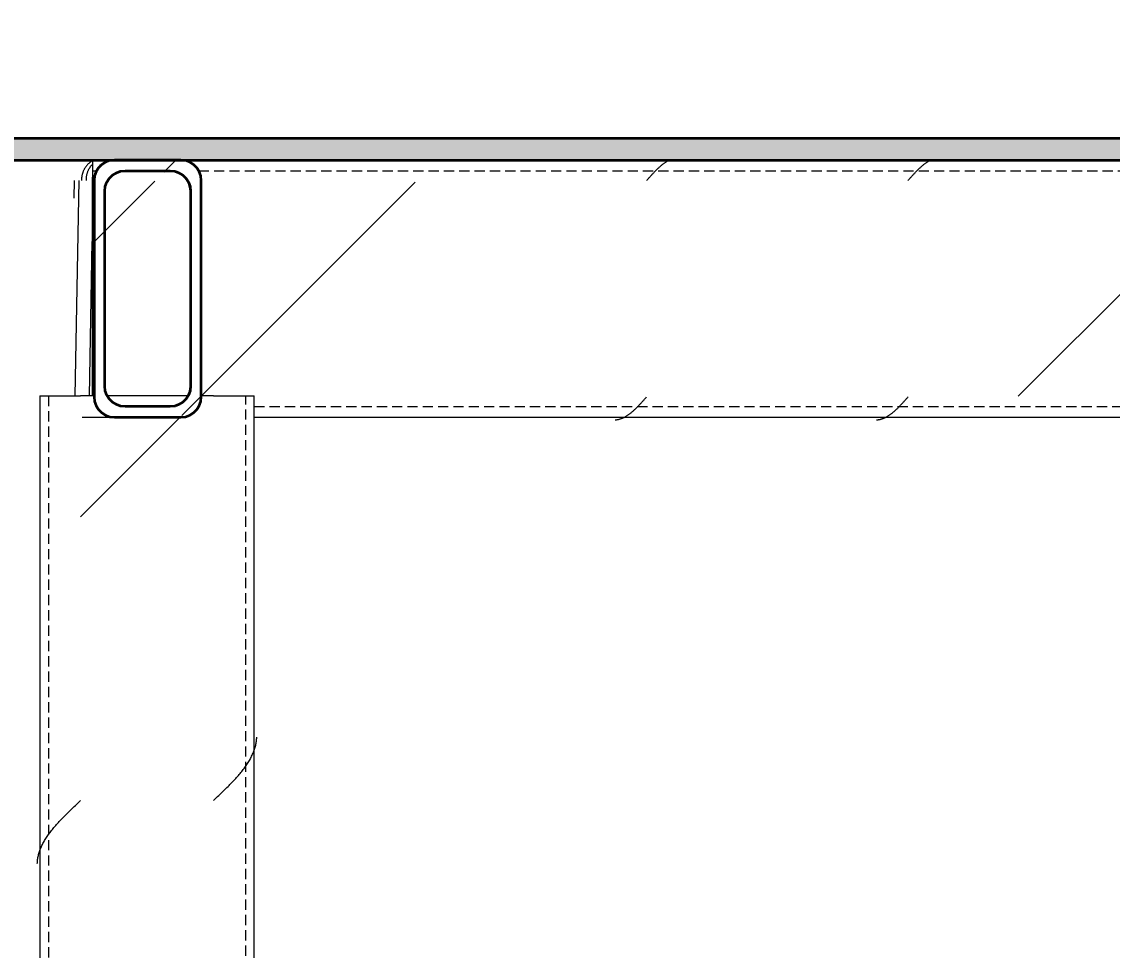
# Model space of a CAD drawing. Header units: centimetres. Extents: x -336 to 16318, y -437 to 1921.
# Drawn here: x 1082.2 to 1133.1, y 350 to 393.3 of the extents above; entities that cross this region are included whole.
import ezdxf

# ---------------------------------------------------------------- set-up
doc = ezdxf.new("R2010")
doc.units = ezdxf.units.CM
doc.linetypes.add('Hidden', pattern=[0.714375, 0.47625, -0.238125])
for name, color, linetype, lineweight in [('A-ANNO-DIMS', 7, 'Continuous', 9), ('A-ANNO-DIMS-100', 7, 'Continuous', 9), ('A-FLOR', 7, 'Continuous', 9), ('S-BEAM', 7, 'Continuous', 9), ('S-COLS', 7, 'Continuous', 9)]:
    doc.layers.add(name, color=color, linetype=linetype, lineweight=lineweight)
doc.styles.add('Century Gothic_1', font='GOTHIC.TTF', dxfattribs={"height": 14.99999999999998})
doc.dimstyles.new('FCA_N_Cotas_E100', dxfattribs={"dimscale": 30.48, "dimtxt": 15.66252404576288, "dimasz": 0.4921259842519685, "dimexe": 0.6561679790026247, "dimexo": 0.6561680218144359, "dimgap": 0.03280839895013123, "dimtad": 1, "dimlfac": 0.01, "dimrnd": 0.01, "dimzin": 0, "dimdsep": 46, "dimtxsty": 'Century Gothic_1', "dimblk1": 'OBLIQUE', "dimblk2": 'OBLIQUE', "dimsah": 1, "dimcen": 0.09, "dimdle": 0.6561679790026247, "dimazin": 2, "dimtfac": 1, "dimtdec": 4, "dimtix": 1, "dimtmove": 0, "dimatfit": 3, "dimfxl": 1, "dimtvp": 1, "dimtolj": 1, "dimtzin": 0, "dimarcsym": 2})
pattern_1 = [(45, (4582.815, 712.0010000000001), (-25.14471713899363, 25.14471713899363), []), (45, (4582.815, 750.1010000000001), (-25.14471713899363, 25.14471713899363), [])]

# ---------------------------------------------------------------- blocks, each defined once
blk = doc.blocks.new('FP_10-Section 6')
at = {"layer": 'S-COLS'}
blk.add_line((1093.083404555379, 93.99999999999942), (1093.083404555379, 375.8588187040251), dxfattribs=at)
at = {"layer": 'S-COLS', "color": 9, "true_color": 0xc0c0c0}
for p, q in [((1093.126606355724, 359.4661657804849), (1093.139250752887, 359.5129215149)), ((1093.139250752887, 359.5129215149), (1093.150714009622, 359.5596772493142)), ((1093.150714009622, 359.5596772493142), (1093.160989220891, 359.6064329837293)), ((1093.160989220891, 359.6064329837293), (1093.170070197291, 359.653188718144)), ((1093.170070197291, 359.653188718144), (1093.177951468781, 359.6999444525587)), ((1093.177951468781, 359.6999444525587), (1093.184628287979, 359.7467001869734)), ((1093.184628287979, 359.7467001869734), (1093.190096633018, 359.7934559213885)), ((1093.190096633018, 359.7934559213885), (1093.194353209971, 359.8402116558027)), ((1093.194353209971, 359.8402116558027), (1093.197395454836, 359.8869673902178)), ((1093.197395454836, 359.8869673902178), (1093.199221535078, 359.9337231246325)), ((1092.912239293048, 358.951852701923), (1092.937220843409, 358.9986084363376)), ((1092.937220843409, 358.9986084363376), (1092.961142948605, 359.0453641707527)), ((1092.961142948605, 359.0453641707527), (1092.983991198854, 359.092119905167)), ((1092.983991198854, 359.092119905167), (1093.005751831224, 359.1388756395821)), ((1093.005751831224, 359.1388756395821), (1093.026411737924, 359.1856313739963)), ((1093.026411737924, 359.1856313739963), (1093.045958474198, 359.2323871084114)), ((1093.045958474198, 359.2323871084114), (1093.064380265824, 359.2791428428262)), ((1093.064380265824, 359.2791428428262), (1093.081666016204, 359.3258985772408)), ((1093.081666016204, 359.3258985772408), (1093.097805313047, 359.3726543116555)), ((1093.097805313047, 359.3726543116555), (1093.112788434644, 359.4194100460702)), ((1093.112788434644, 359.4194100460702), (1093.126606355724, 359.4661657804849)), ((1092.572259599454, 358.4375396233606), (1092.60776844294, 358.4842953577757)), ((1092.60776844294, 358.4842953577757), (1092.642416291068, 358.53105109219)), ((1092.642416291068, 358.53105109219), (1092.676182273269, 358.5778068266051)), ((1092.676182273269, 358.5778068266051), (1092.709046050178, 358.6245625610198)), ((1092.709046050178, 358.6245625610198), (1092.740987825886, 358.6713182954344)), ((1092.740987825886, 358.6713182954344), (1092.77198835986, 358.7180740298492)), ((1092.77198835986, 358.7180740298492), (1092.802028978538, 358.7648297642643)), ((1092.802028978538, 358.7648297642643), (1092.831091586574, 358.8115854986785)), ((1092.831091586574, 358.8115854986785), (1092.859158677741, 358.8583412330936)), ((1092.859158677741, 358.8583412330936), (1092.886213345472, 358.9050969675083)), ((1092.886213345472, 358.9050969675083), (1092.912239293048, 358.951852701923)), ((1092.174761675636, 357.9699822792134), (1092.217625103954, 358.0167380136285)), ((1092.217625103954, 358.0167380136285), (1092.259862544672, 358.0634937480428)), ((1092.259862544672, 358.0634937480428), (1092.301448555536, 358.1102494824579)), ((1092.301448555536, 358.1102494824579), (1092.342358086687, 358.1570052168726)), ((1092.342358086687, 358.1570052168726), (1092.382566495755, 358.2037609512873)), ((1092.382566495755, 358.2037609512873), (1092.422049562696, 358.2505166857019)), ((1092.422049562696, 358.2505166857019), (1092.460783504387, 358.2972724201166)), ((1092.460783504387, 358.2972724201166), (1092.498744988951, 358.3440281545313)), ((1092.498744988951, 358.3440281545313), (1092.535911149808, 358.3907838889464)), ((1092.535911149808, 358.3907838889464), (1092.572259599454, 358.4375396233606)), ((1091.669570958795, 357.4556692006515), (1091.717544603289, 357.5024249350666)), ((1091.717544603289, 357.5024249350666), (1091.765193489977, 357.5491806694809)), ((1091.765193489977, 357.5491806694809), (1091.812488916953, 357.5959364038956)), ((1091.812488916953, 357.5959364038956), (1091.859402395219, 357.6426921383102)), ((1091.859402395219, 357.6426921383102), (1091.905905665851, 357.6894478727249)), ((1091.905905665851, 357.6894478727249), (1091.951970717017, 357.7362036071401)), ((1091.951970717017, 357.7362036071401), (1091.997569800852, 357.7829593415543)), ((1091.997569800852, 357.7829593415543), (1092.042675450174, 357.8297150759694)), ((1092.042675450174, 357.8297150759694), (1092.087260495026, 357.8764708103841)), ((1092.087260495026, 357.8764708103841), (1092.131298079045, 357.9232265447988)), ((1092.131298079045, 357.9232265447988), (1092.174761675636, 357.9699822792134)), ((1091.178404555379, 356.9881118565043), (1091.228012827765, 357.034867590919)), ((1091.228012827765, 357.034867590919), (1091.277591217982, 357.0816233253337)), ((1091.277591217982, 357.0816233253337), (1091.327109861863, 357.1283790597488)), ((1091.327109861863, 357.1283790597488), (1091.376538931228, 357.1751347941631)), ((1091.376538931228, 357.1751347941631), (1091.425848651853, 357.2218905285782)), ((1091.425848651853, 357.2218905285782), (1091.475009321407, 357.2686462629928)), ((1091.475009321407, 357.2686462629928), (1091.523991327341, 357.3154019974075)), ((1091.523991327341, 357.3154019974075), (1091.572765164726, 357.3621577318222)), ((1091.572765164726, 357.3621577318222), (1091.621301454026, 357.4089134662369)), ((1091.621301454026, 357.4089134662369), (1091.669570958795, 357.4556692006515))]:
    blk.add_line(p, q, dxfattribs=at)
blk = doc.blocks.new('FP_11-Section 6')
at = {"layer": 'S-COLS'}
blk.add_line((1083.083404555379, 375.8588187040251), (1083.083404555379, 93.99999999999942), dxfattribs=at)
at = {"layer": 'S-COLS', "color": 9, "true_color": 0xc0c0c0}
for p, q in [((1084.938796282993, 356.9413469966163), (1084.988404555379, 356.988102731031)), ((1084.40161562078, 356.4270339180544), (1084.449264507468, 356.4737896524691)), ((1084.449264507468, 356.4737896524691), (1084.497238151962, 356.5205453868842)), ((1084.497238151962, 356.5205453868842), (1084.545507656731, 356.5673011212984)), ((1084.545507656731, 356.5673011212984), (1084.594043946031, 356.6140568557136)), ((1084.594043946031, 356.6140568557136), (1084.642817783416, 356.6608125901278)), ((1084.642817783416, 356.6608125901278), (1084.69179978935, 356.7075683245425)), ((1084.69179978935, 356.7075683245425), (1084.740960458904, 356.7543240589576)), ((1084.740960458904, 356.7543240589576), (1084.790270179529, 356.8010797933719)), ((1084.790270179529, 356.8010797933719), (1084.839699248894, 356.847835527787)), ((1084.839699248894, 356.847835527787), (1084.889217892775, 356.8945912622012)), ((1084.889217892775, 356.8945912622012), (1084.938796282993, 356.9413469966163)), ((1083.906946566085, 355.9127208394921), (1083.949184006803, 355.9594765739072)), ((1083.949184006803, 355.9594765739072), (1083.992047435121, 356.0062323083214)), ((1083.992047435121, 356.0062323083214), (1084.035511031712, 356.0529880427366)), ((1084.035511031712, 356.0529880427366), (1084.079548615731, 356.0997437771512)), ((1084.079548615731, 356.0997437771512), (1084.124133660583, 356.1464995115659)), ((1084.124133660583, 356.1464995115659), (1084.169239309905, 356.1932552459806)), ((1084.169239309905, 356.1932552459806), (1084.21483839374, 356.2400109803957)), ((1084.21483839374, 356.2400109803957), (1084.260903444906, 356.28676671481)), ((1084.260903444906, 356.28676671481), (1084.307406715538, 356.3335224492251)), ((1084.307406715538, 356.3335224492251), (1084.354320193804, 356.3802781836397)), ((1084.354320193804, 356.3802781836397), (1084.40161562078, 356.4270339180544)), ((1083.490626837488, 355.3984077609302), (1083.524392819689, 355.4451634953449)), ((1083.524392819689, 355.4451634953449), (1083.559040667817, 355.49191922976)), ((1083.559040667817, 355.49191922976), (1083.594549511303, 355.5386749641742)), ((1083.594549511303, 355.5386749641742), (1083.630897960949, 355.5854306985893)), ((1083.630897960949, 355.5854306985893), (1083.668064121806, 355.6321864330041)), ((1083.668064121806, 355.6321864330041), (1083.70602560637, 355.6789421674187)), ((1083.70602560637, 355.6789421674187), (1083.744759548061, 355.7256979018334)), ((1083.744759548061, 355.7256979018334), (1083.784242615002, 355.7724536362481)), ((1083.784242615002, 355.7724536362481), (1083.82445102407, 355.8192093706627)), ((1083.82445102407, 355.8192093706627), (1083.865360555221, 355.8659651050779)), ((1083.865360555221, 355.8659651050779), (1083.906946566085, 355.9127208394921)), ((1083.182817911903, 354.8840946823679), (1083.205666162152, 354.930850416783)), ((1083.205666162152, 354.930850416783), (1083.229588267348, 354.9776061511977)), ((1083.229588267348, 354.9776061511977), (1083.254569817709, 355.0243618856123)), ((1083.254569817709, 355.0243618856123), (1083.280595765284, 355.0711176200271)), ((1083.280595765284, 355.0711176200271), (1083.307650433016, 355.1178733544417)), ((1083.307650433016, 355.1178733544417), (1083.335717524183, 355.1646290888564)), ((1083.335717524183, 355.1646290888564), (1083.364780132219, 355.2113848232715)), ((1083.364780132219, 355.2113848232715), (1083.394820750898, 355.2581405576857)), ((1083.394820750898, 355.2581405576857), (1083.425821284872, 355.3048962921009)), ((1083.425821284872, 355.3048962921009), (1083.457763060579, 355.3516520265155)), ((1083.457763060579, 355.3516520265155), (1083.490626837488, 355.3984077609302)), ((1083.005819889866, 354.369781603806), (1083.016095101135, 354.4165373382207)), ((1083.016095101135, 354.4165373382207), (1083.02755835787, 354.4632930726358)), ((1083.02755835787, 354.4632930726358), (1083.040202755033, 354.51004880705)), ((1083.040202755033, 354.51004880705), (1083.054020676113, 354.5568045414651)), ((1083.054020676113, 354.5568045414651), (1083.069003797711, 354.6035602758798)), ((1083.069003797711, 354.6035602758798), (1083.085143094554, 354.6503160102945)), ((1083.085143094554, 354.6503160102945), (1083.102428844933, 354.6970717447091)), ((1083.102428844933, 354.6970717447091), (1083.120850636559, 354.7438274791243)), ((1083.120850636559, 354.7438274791243), (1083.140397372834, 354.7905832135385)), ((1083.140397372834, 354.7905832135385), (1083.161057279533, 354.8373389479536)), ((1083.161057279533, 354.8373389479536), (1083.182817911903, 354.8840946823679)), ((1082.967587575679, 354.0424914629028), (1082.969413655921, 354.0892471973179)), ((1082.969413655921, 354.0892471973179), (1082.972455900786, 354.1360029317322)), ((1082.972455900786, 354.1360029317322), (1082.976712477739, 354.1827586661473)), ((1082.976712477739, 354.1827586661473), (1082.982180822778, 354.2295144005615)), ((1082.982180822778, 354.2295144005615), (1082.988857641976, 354.2762701349766)), ((1082.988857641976, 354.2762701349766), (1082.996738913466, 354.3230258693913)), ((1082.996738913466, 354.3230258693913), (1083.005819889866, 354.369781603806))]:
    blk.add_line(p, q, dxfattribs=at)
blk = doc.blocks.new('HSS Rectangular-Column - 100 x 100 mm-V9-Section 6')
at = {"layer": 'S-COLS', "true_color": 0xc0c0c0}
h = blk.add_hatch(dxfattribs=at)
h.set_pattern_fill('FP_3', color=9, style=0, pattern_type=2)
h.set_pattern_definition(pattern_1)
h.paths.add_polyline_path([(1091.178404555379, 93.99999999999942), (1091.178404555379, 375.8588187040251), (1090.61285186402, 375.8088187040242), (1090.518772029521, 375.396629151862), (1090.255166191063, 375.0660787956797), (1089.754223536453, 374.8691140853217), (1089.16034786522, 374.8588187040245), (1086.150650027246, 374.9528982795176), (1085.820098761044, 375.2165033922594), (1085.636656647793, 375.5974238167661), (1085.595130211428, 375.8588187040251), (1084.988404555379, 375.8088187040242), (1084.988404555379, 93.99999999999942)])
h.paths.add_polyline_path([(1087.065342097589, 375.3588187040244), (1089.573623264492, 375.4531458573464), (1089.905044402449, 375.7174446677535), (1089.905044402449, 375.8588187040251), (1086.231814121242, 375.8588187040251), (1086.562840714185, 375.5092101046793), (1086.853390324484, 375.3826998676714)])
at = {"layer": 'S-COLS'}
for p, q in [((1083.083404555383, 375.8588187040255), (1084.988404555383, 375.8588187040255)), ((1085.612838098796, 375.8588187040255), (1084.988404555383, 375.8588187040255)), ((1089.993875841573, 375.8588187040255), (1086.231814121246, 375.8588187040255)), ((1091.178404555383, 375.8588187040255), (1090.612851864024, 375.8588187040255)), ((1091.178404555383, 375.8588187040255), (1093.083404555383, 375.8588187040255))]:
    blk.add_line(p, q, dxfattribs=at)
at = {"layer": 'S-COLS', "linetype": 'Hidden'}
for p, q in [((1083.483404555383, 375.8588187040255), (1083.483404555383, 94.00000000000001)), ((1092.683404555383, 94.00000000000001), (1092.683404555383, 375.8588187040255))]:
    blk.add_line(p, q, dxfattribs=at)
at = {"layer": 'S-COLS'}
for name in ['FP_11-Section 6', 'FP_10-Section 6']:
    blk.add_blockref(name, (0, 0), dxfattribs=at)
blk = doc.blocks.new('FP_21-Section 6')
at = {"layer": 'S-BEAM', "color": 9, "true_color": 0xc0c0c0}
for p, q in [((1111.873064158848, 386.4344580507024), (1111.896380666824, 386.4570711318951)), ((1111.896380666824, 386.4570711318951), (1111.9196971748, 386.4793539663261)), ((1111.9196971748, 386.4793539663261), (1111.943013682776, 386.5012931316489)), ((1111.943013682776, 386.5012931316489), (1111.966330190752, 386.5228754125299)), ((1111.966330190752, 386.5228754125299), (1111.989646698728, 386.544087808611)), ((1111.989646698728, 386.544087808611), (1112.012963206703, 386.5649175423379)), ((1112.012963206703, 386.5649175423379), (1112.036279714679, 386.5853520666572)), ((1112.036279714679, 386.5853520666572), (1112.059596222655, 386.6053790725763)), ((1112.059596222655, 386.6053790725763), (1112.082912730631, 386.6249864965757)), ((1112.082912730631, 386.6249864965757), (1112.106229238607, 386.6441625278758)), ((1112.106229238607, 386.6441625278758), (1112.129545746583, 386.6628956155529)), ((1112.129545746583, 386.6628956155529), (1112.152862254559, 386.6811744754952)), ((1112.152862254559, 386.6811744754952), (1112.176178762534, 386.6989880972012)), ((1112.176178762534, 386.6989880972012), (1112.19949527051, 386.7163257504106)), ((1112.19949527051, 386.7163257504106), (1112.222811778486, 386.7331769915702)), ((1112.222811778486, 386.7331769915702), (1112.246128286462, 386.7495316701223)), ((1112.246128286462, 386.7495316701223), (1112.269444794438, 386.7653799346195)), ((1112.269444794438, 386.7653799346195), (1112.292761302414, 386.7807122386607)), ((1112.292761302414, 386.7807122386607), (1112.31607781039, 386.7955193466385)), ((1112.31607781039, 386.7955193466385), (1112.339394318365, 386.809792339305)), ((1112.339394318365, 386.809792339305), (1112.362710826341, 386.8235226191436)), ((1112.362710826341, 386.8235226191436), (1112.386027334317, 386.8367019155465)), ((1112.386027334317, 386.8367019155465), (1112.409343842293, 386.8493222897986)), ((1112.409343842293, 386.8493222897986), (1112.432660350269, 386.8613761398582)), ((1124.062498436837, 386.4344580507024), (1124.085814944813, 386.4570711318951)), ((1124.085814944813, 386.4570711318951), (1124.109131452789, 386.4793539663261)), ((1124.109131452789, 386.4793539663261), (1124.132447960765, 386.5012931316489)), ((1124.132447960765, 386.5012931316489), (1124.155764468741, 386.5228754125299)), ((1124.155764468741, 386.5228754125299), (1124.179080976717, 386.544087808611)), ((1124.179080976717, 386.544087808611), (1124.202397484693, 386.5649175423379)), ((1124.202397484693, 386.5649175423379), (1124.225713992668, 386.5853520666572)), ((1124.225713992668, 386.5853520666572), (1124.249030500644, 386.6053790725763)), ((1124.249030500644, 386.6053790725763), (1124.27234700862, 386.6249864965757)), ((1124.27234700862, 386.6249864965757), (1124.295663516596, 386.6441625278758)), ((1124.295663516596, 386.6441625278758), (1124.318980024572, 386.6628956155529)), ((1124.318980024572, 386.6628956155529), (1124.342296532548, 386.6811744754952)), ((1124.342296532548, 386.6811744754952), (1124.365613040524, 386.6989880972012)), ((1124.365613040524, 386.6989880972012), (1124.388929548499, 386.7163257504106)), ((1124.388929548499, 386.7163257504106), (1124.412246056475, 386.7331769915702)), ((1124.412246056475, 386.7331769915702), (1124.435562564451, 386.7495316701223)), ((1124.435562564451, 386.7495316701223), (1124.458879072427, 386.7653799346195)), ((1124.458879072427, 386.7653799346195), (1124.482195580403, 386.7807122386607)), ((1124.482195580403, 386.7807122386607), (1124.505512088379, 386.7955193466385)), ((1124.505512088379, 386.7955193466385), (1124.528828596355, 386.809792339305)), ((1124.528828596355, 386.809792339305), (1124.552145104331, 386.8235226191436)), ((1124.552145104331, 386.8235226191436), (1124.575461612307, 386.8367019155465)), ((1124.575461612307, 386.8367019155465), (1124.598778120282, 386.8493222897986)), ((1124.598778120282, 386.8493222897986), (1124.622094628258, 386.8613761398582)), ((1111.406733999331, 385.9349901031713), (1111.430050507307, 385.9611457376454)), ((1111.430050507307, 385.9611457376454), (1111.453367015283, 385.9872698522713)), ((1111.453367015283, 385.9872698522713), (1111.476683523259, 386.013346710859)), ((1111.476683523259, 386.013346710859), (1111.500000031235, 386.0393606056838)), ((1111.500000031235, 386.0393606056838), (1111.523316539211, 386.0652958669487)), ((1111.523316539211, 386.0652958669487), (1111.546633047187, 386.0911368722213)), ((1111.546633047187, 386.0911368722213), (1111.569949555162, 386.1168680558467)), ((1111.569949555162, 386.1168680558467), (1111.593266063138, 386.1424739183224)), ((1111.593266063138, 386.1424739183224), (1111.616582571114, 386.1679390356336)), ((1111.616582571114, 386.1679390356336), (1111.63989907909, 386.1932480685462)), ((1111.63989907909, 386.1932480685462), (1111.663215587066, 386.2183857718454)), ((1111.663215587066, 386.2183857718454), (1111.686532095041, 386.2433370035182)), ((1111.686532095041, 386.2433370035182), (1111.709848603017, 386.2680867338756)), ((1111.709848603017, 386.2680867338756), (1111.733165110993, 386.2926200546061)), ((1111.733165110993, 386.2926200546061), (1111.756481618969, 386.3169221877542)), ((1111.756481618969, 386.3169221877542), (1111.779798126945, 386.3409784946236)), ((1111.779798126945, 386.3409784946236), (1111.803114634921, 386.3647744845942)), ((1111.803114634921, 386.3647744845942), (1111.826431142897, 386.3882958238523)), ((1111.826431142897, 386.3882958238523), (1111.849747650872, 386.4115283440228)), ((1111.849747650872, 386.4115283440228), (1111.873064158848, 386.4344580507024)), ((1123.59616827732, 385.9349901031713), (1123.619484785296, 385.9611457376454)), ((1123.619484785296, 385.9611457376454), (1123.642801293272, 385.9872698522713)), ((1123.642801293272, 385.9872698522713), (1123.666117801248, 386.013346710859)), ((1123.666117801248, 386.013346710859), (1123.689434309224, 386.0393606056838)), ((1123.689434309224, 386.0393606056838), (1123.7127508172, 386.0652958669487)), ((1123.7127508172, 386.0652958669487), (1123.736067325175, 386.0911368722213)), ((1123.736067325175, 386.0911368722213), (1123.759383833151, 386.1168680558467)), ((1123.759383833151, 386.1168680558467), (1123.782700341127, 386.1424739183224)), ((1123.782700341127, 386.1424739183224), (1123.806016849103, 386.1679390356336)), ((1123.806016849103, 386.1679390356336), (1123.829333357079, 386.1932480685462)), ((1123.829333357079, 386.1932480685462), (1123.852649865055, 386.2183857718454)), ((1123.852649865055, 386.2183857718454), (1123.87596637303, 386.2433370035182)), ((1123.87596637303, 386.2433370035182), (1123.899282881006, 386.2680867338756)), ((1123.899282881006, 386.2680867338756), (1123.922599388982, 386.2926200546061)), ((1123.922599388982, 386.2926200546061), (1123.945915896958, 386.3169221877542)), ((1123.945915896958, 386.3169221877542), (1123.969232404934, 386.3409784946236)), ((1123.969232404934, 386.3409784946236), (1123.99254891291, 386.3647744845942)), ((1123.99254891291, 386.3647744845942), (1124.015865420886, 386.3882958238523)), ((1124.015865420886, 386.3882958238523), (1124.039181928862, 386.4115283440228)), ((1124.039181928862, 386.4115283440228), (1124.062498436837, 386.4344580507024)), ((1111.383417491356, 385.9088187040248), (1111.406733999331, 385.9349901031713)), ((1123.572851769344, 385.9088187040248), (1123.59616827732, 385.9349901031713))]:
    blk.add_line(p, q, dxfattribs=at)
blk = doc.blocks.new('FP_22-Section 6')
at = {"layer": 'S-BEAM', "color": 9, "true_color": 0xc0c0c0}
for p, q in [((1111.335823104357, 375.7564916704034), (1111.359139612333, 375.7826473048779)), ((1111.359139612333, 375.7826473048779), (1111.382456120308, 375.8088187040245)), ((1123.525257382346, 375.7564916704034), (1123.548573890322, 375.7826473048784)), ((1123.548573890322, 375.7826473048784), (1123.571890398298, 375.8088187040245)), ((1110.86949294484, 375.2605662761538), (1110.892809452816, 375.2831793573465)), ((1110.892809452816, 375.2831793573465), (1110.916125960792, 375.3061090640269)), ((1110.916125960792, 375.3061090640269), (1110.939442468767, 375.3293415841969)), ((1110.939442468767, 375.3293415841969), (1110.962758976743, 375.3528629234546)), ((1110.962758976743, 375.3528629234546), (1110.986075484719, 375.3766589134257)), ((1110.986075484719, 375.3766589134257), (1111.009391992695, 375.4007152202955)), ((1111.009391992695, 375.4007152202955), (1111.032708500671, 375.4250173534432)), ((1111.032708500671, 375.4250173534432), (1111.056025008647, 375.4495506741736)), ((1111.056025008647, 375.4495506741736), (1111.079341516622, 375.4743004045316)), ((1111.079341516622, 375.4743004045316), (1111.102658024598, 375.499251636204)), ((1111.102658024598, 375.499251636204), (1111.125974532574, 375.5243893395027)), ((1111.125974532574, 375.5243893395027), (1111.14929104055, 375.5496983724157)), ((1111.14929104055, 375.5496983724157), (1111.172607548526, 375.5751634897269)), ((1111.172607548526, 375.5751634897269), (1111.195924056502, 375.6007693522021)), ((1111.195924056502, 375.6007693522021), (1111.219240564477, 375.626500535828)), ((1111.219240564477, 375.626500535828), (1111.242557072453, 375.6523415411006)), ((1111.242557072453, 375.6523415411006), (1111.265873580429, 375.6782768023654)), ((1111.265873580429, 375.6782768023654), (1111.289190088405, 375.7042906971903)), ((1111.289190088405, 375.7042906971903), (1111.312506596381, 375.7303675557779)), ((1111.312506596381, 375.7303675557779), (1111.335823104357, 375.7564916704034)), ((1123.058927222829, 375.2605662761538), (1123.082243730805, 375.2831793573465)), ((1123.082243730805, 375.2831793573465), (1123.105560238781, 375.3061090640269)), ((1123.105560238781, 375.3061090640269), (1123.128876746757, 375.3293415841969)), ((1123.128876746757, 375.3293415841969), (1123.152193254733, 375.3528629234546)), ((1123.152193254733, 375.3528629234546), (1123.175509762709, 375.3766589134257)), ((1123.175509762709, 375.3766589134257), (1123.198826270684, 375.4007152202955)), ((1123.198826270684, 375.4007152202955), (1123.22214277866, 375.4250173534432)), ((1123.22214277866, 375.4250173534432), (1123.245459286636, 375.4495506741736)), ((1123.245459286636, 375.4495506741736), (1123.268775794612, 375.4743004045316)), ((1123.268775794612, 375.4743004045316), (1123.292092302588, 375.499251636204)), ((1123.292092302588, 375.499251636204), (1123.315408810564, 375.5243893395027)), ((1123.315408810564, 375.5243893395027), (1123.33872531854, 375.5496983724157)), ((1123.33872531854, 375.5496983724157), (1123.362041826515, 375.5751634897269)), ((1123.362041826515, 375.5751634897269), (1123.385358334491, 375.6007693522021)), ((1123.385358334491, 375.6007693522021), (1123.408674842467, 375.626500535828)), ((1123.408674842467, 375.626500535828), (1123.431991350443, 375.6523415411006)), ((1123.431991350443, 375.6523415411006), (1123.455307858419, 375.6782768023654)), ((1123.455307858419, 375.6782768023654), (1123.478624366395, 375.7042906971903)), ((1123.478624366395, 375.7042906971903), (1123.501940874371, 375.7303675557779)), ((1123.501940874371, 375.7303675557779), (1123.525257382346, 375.7564916704034)), ((1110.006782149733, 374.7504129269658), (1110.030098657709, 374.7539353576383)), ((1110.030098657709, 374.7539353576383), (1110.053415165685, 374.7580932105936)), ((1110.053415165685, 374.7580932105936), (1110.076731673661, 374.7628839812974)), ((1110.076731673661, 374.7628839812974), (1110.100048181637, 374.768304783968)), ((1110.100048181637, 374.768304783968), (1110.123364689613, 374.7743523533167)), ((1110.123364689613, 374.7743523533167), (1110.146681197588, 374.7810230465139)), ((1110.146681197588, 374.7810230465139), (1110.169997705564, 374.7883128453832)), ((1110.169997705564, 374.7883128453832), (1110.19331421354, 374.7962173588234)), ((1110.19331421354, 374.7962173588234), (1110.216630721516, 374.8047318254496)), ((1110.216630721516, 374.8047318254496), (1110.239947229492, 374.813851116466)), ((1110.239947229492, 374.813851116466), (1110.263263737468, 374.8235697387533)), ((1110.263263737468, 374.8235697387533), (1110.286580245444, 374.8338818381766)), ((1110.286580245444, 374.8338818381766), (1110.309896753419, 374.8447812031126)), ((1110.309896753419, 374.8447812031126), (1110.333213261395, 374.8562612681915)), ((1110.333213261395, 374.8562612681915), (1110.356529769371, 374.8683151182507)), ((1110.356529769371, 374.8683151182507), (1110.379846277347, 374.8809354925028)), ((1110.379846277347, 374.8809354925028), (1110.403162785323, 374.8941147889057)), ((1110.403162785323, 374.8941147889057), (1110.426479293299, 374.9078450687439)), ((1110.426479293299, 374.9078450687439), (1110.449795801274, 374.9221180614108)), ((1110.449795801274, 374.9221180614108), (1110.47311230925, 374.9369251693885)), ((1110.47311230925, 374.9369251693885), (1110.496428817226, 374.9522574734297)), ((1110.496428817226, 374.9522574734297), (1110.519745325202, 374.9681057379274)), ((1110.519745325202, 374.9681057379274), (1110.543061833178, 374.9844604164791)), ((1110.543061833178, 374.9844604164791), (1110.566378341154, 375.0013116576387)), ((1110.566378341154, 375.0013116576387), (1110.58969484913, 375.0186493108485)), ((1110.58969484913, 375.0186493108485), (1110.613011357105, 375.0364629325541)), ((1110.613011357105, 375.0364629325541), (1110.636327865081, 375.0547417924964)), ((1110.636327865081, 375.0547417924964), (1110.659644373057, 375.0734748801731)), ((1110.659644373057, 375.0734748801731), (1110.682960881033, 375.0926509114736)), ((1110.682960881033, 375.0926509114736), (1110.706277389009, 375.1122583354729)), ((1110.706277389009, 375.1122583354729), (1110.729593896985, 375.1322853413921)), ((1110.729593896985, 375.1322853413921), (1110.75291040496, 375.1527198657119)), ((1110.75291040496, 375.1527198657119), (1110.776226912936, 375.1735495994383)), ((1110.776226912936, 375.1735495994383), (1110.799543420912, 375.1947619955194)), ((1110.799543420912, 375.1947619955194), (1110.822859928888, 375.2163442764008)), ((1110.822859928888, 375.2163442764008), (1110.846176436864, 375.2382834417232)), ((1110.846176436864, 375.2382834417232), (1110.86949294484, 375.2605662761538)), ((1122.196216427722, 374.7504129269658), (1122.219532935698, 374.7539353576383)), ((1122.219532935698, 374.7539353576383), (1122.242849443674, 374.7580932105936)), ((1122.242849443674, 374.7580932105936), (1122.26616595165, 374.7628839812974)), ((1122.26616595165, 374.7628839812974), (1122.289482459626, 374.768304783968)), ((1122.289482459626, 374.768304783968), (1122.312798967602, 374.7743523533167)), ((1122.312798967602, 374.7743523533167), (1122.336115475577, 374.7810230465139)), ((1122.336115475577, 374.7810230465139), (1122.359431983553, 374.7883128453832)), ((1122.359431983553, 374.7883128453832), (1122.382748491529, 374.7962173588234)), ((1122.382748491529, 374.7962173588234), (1122.406064999505, 374.8047318254496)), ((1122.406064999505, 374.8047318254496), (1122.429381507481, 374.813851116466)), ((1122.429381507481, 374.813851116466), (1122.452698015457, 374.8235697387533)), ((1122.452698015457, 374.8235697387533), (1122.476014523433, 374.8338818381766)), ((1122.476014523433, 374.8338818381766), (1122.499331031408, 374.8447812031126)), ((1122.499331031408, 374.8447812031126), (1122.522647539384, 374.8562612681915)), ((1122.522647539384, 374.8562612681915), (1122.54596404736, 374.8683151182507)), ((1122.54596404736, 374.8683151182507), (1122.569280555336, 374.8809354925028)), ((1122.569280555336, 374.8809354925028), (1122.592597063312, 374.8941147889057)), ((1122.592597063312, 374.8941147889057), (1122.615913571288, 374.9078450687439)), ((1122.615913571288, 374.9078450687439), (1122.639230079264, 374.9221180614108)), ((1122.639230079264, 374.9221180614108), (1122.662546587239, 374.9369251693885)), ((1122.662546587239, 374.9369251693885), (1122.685863095215, 374.9522574734297)), ((1122.685863095215, 374.9522574734297), (1122.709179603191, 374.9681057379274)), ((1122.709179603191, 374.9681057379274), (1122.732496111167, 374.9844604164791)), ((1122.732496111167, 374.9844604164791), (1122.755812619143, 375.0013116576387)), ((1122.755812619143, 375.0013116576387), (1122.779129127119, 375.0186493108485)), ((1122.779129127119, 375.0186493108485), (1122.802445635095, 375.0364629325541)), ((1122.802445635095, 375.0364629325541), (1122.825762143071, 375.0547417924964)), ((1122.825762143071, 375.0547417924964), (1122.849078651047, 375.0734748801731)), ((1122.849078651047, 375.0734748801731), (1122.872395159022, 375.0926509114736)), ((1122.872395159022, 375.0926509114736), (1122.895711666998, 375.1122583354729)), ((1122.895711666998, 375.1122583354729), (1122.919028174974, 375.1322853413921)), ((1122.919028174974, 375.1322853413921), (1122.94234468295, 375.1527198657119)), ((1122.94234468295, 375.1527198657119), (1122.965661190926, 375.1735495994383)), ((1122.965661190926, 375.1735495994383), (1122.988977698902, 375.1947619955194)), ((1122.988977698902, 375.1947619955194), (1123.012294206877, 375.2163442764008)), ((1123.012294206877, 375.2163442764008), (1123.035610714853, 375.2382834417232)), ((1123.035610714853, 375.2382834417232), (1123.058927222829, 375.2605662761538)), ((1109.91351611783, 374.7427140961803), (1109.936832625806, 374.7436774652432)), ((1109.936832625806, 374.7436774652432), (1109.960149133782, 374.7452824355603)), ((1109.960149133782, 374.7452824355603), (1109.983465641757, 374.7475280403572)), ((1109.983465641757, 374.7475280403572), (1110.006782149733, 374.7504129269658)), ((1122.102950395819, 374.7427140961803), (1122.126266903795, 374.7436774652432)), ((1122.126266903795, 374.7436774652432), (1122.14958341177, 374.7452824355603)), ((1122.14958341177, 374.7452824355603), (1122.172899919746, 374.7475280403572)), ((1122.172899919746, 374.7475280403572), (1122.196216427722, 374.7504129269658))]:
    blk.add_line(p, q, dxfattribs=at)
at = {"layer": 'S-BEAM'}
blk.add_line((1093.082951808136, 374.8588187040247), (1236.336189689521, 374.8588187040247), dxfattribs=at)
blk = doc.blocks.new('HSS Rectangular - 50 x 120-1656365-Section 6')
at = {"layer": 'S-BEAM', "true_color": 0xc0c0c0}
h = blk.add_hatch(dxfattribs=at)
h.set_pattern_fill('FP_3', color=9, style=0, pattern_type=2)
h.set_pattern_definition(pattern_1)
h.paths.add_polyline_path([(1236.336189689521, 375.8088187040245), (1236.336189689521, 375.8588187040253), (1238.842076606656, 375.8588187040253), (1238.842076606656, 385.9088187040248), (1090.61285186402, 385.8195929655345), (1090.618485526524, 375.8588187040253), (1230.279265736427, 375.8088187040245)])
h.paths.add_polyline_path([(1085.540031458513, 375.8588187040253), (1085.589291472514, 375.8588187040253), (1085.540031458513, 376.3113187040246)])
h.paths.add_polyline_path([(1086.320645560362, 375.8588187040253), (1090.018523074487, 375.8980444425148), (1090.089279083843, 376.3113187040246), (1090.018523074486, 385.8195929655345), (1089.905044402449, 385.9088187040248), (1086.207166888324, 385.8195929655336), (1086.112839475315, 385.4063187040247), (1086.207166888324, 375.8980444425153), (1086.231814121242, 375.8588187040253)])
h.paths.add_polyline_path([(1243.246660975711, 375.8588187040253), (1243.342064217986, 376.102117286354), (1243.342064217986, 376.9555217406941), (1243.271308208629, 385.8195929655345), (1243.157829536592, 385.9088187040248), (1239.459952022467, 385.8195929655336), (1239.365624609457, 385.4063187040247), (1239.459952022467, 375.8980444425153), (1239.573430694504, 375.8588187040253), (1243.157829536592, 375.8588187040253)])
at = {"layer": 'S-BEAM'}
for p in [(1085.540031458518, 386.8588187040249), (1085.540031458518, 375.8588187040257)]:
    blk.add_line(p, (1085.540031458518, 385.908818704025), dxfattribs=at)
at = {"layer": 'S-BEAM', "linetype": 'Hidden'}
for p, q in [((1085.540031458518, 386.3588187040253), (1085.730675877709, 386.3588187040253)), ((1090.495014085112, 386.3588187040253), (1238.983461011851, 386.3588187040253)), ((1093.083178181762, 375.3588187040253), (1236.336189689525, 375.3588187040253))]:
    blk.add_line(p, q, dxfattribs=at)
at = {"layer": 'S-BEAM'}
for name in ['FP_21-Section 6', 'FP_22-Section 6']:
    blk.add_blockref(name, (0, 0), dxfattribs=at)
blk = doc.blocks.new('FP_39-Section 6')
at = {"layer": 'S-BEAM'}
blk.add_line((1086.562840714186, 386.8588187040246), (1086.539288857128, 386.8588187040246), dxfattribs=at)
blk = doc.blocks.new('FP_40-Section 6')
at = {"layer": 'S-BEAM'}
blk.add_line((1086.539288857128, 374.8588187040247), (1086.562840714186, 374.8588187040247), dxfattribs=at)
blk = doc.blocks.new('HSS Rectangular - 50 x 120-V38-Section 6')
at = {"layer": 'S-BEAM', "true_color": 0xc0c0c0}
h = blk.add_hatch(dxfattribs=at)
h.set_pattern_fill('FP_3', color=9, style=0, pattern_type=2)
h.set_pattern_definition(pattern_1)
h.paths.add_polyline_path([(1086.562840714186, 374.8588187040247), (1090.075039935565, 374.9528982795174), (1090.405591201768, 375.2165033922583), (1090.58903331502, 375.597423816766), (1090.612851864021, 375.8088187040245), (1090.518772029522, 386.3210082561866), (1090.255166191064, 386.6515586123697), (1089.874244717864, 386.8350002205971), (1089.662849248627, 386.8588187040246), (1086.150650027247, 386.7647391285315), (1085.820098761045, 386.5011340157901), (1085.636656647793, 386.1202135912829), (1085.612838098793, 385.9088187040248), (1085.706917933291, 375.3966291518635), (1085.970523771749, 375.0660787956804), (1086.351445244947, 374.8826371874522)])
h.paths.add_polyline_path([(1089.160347865221, 375.3588187040246), (1086.652066698317, 375.4531458573479), (1086.320645560362, 375.7174446677545), (1086.136720704709, 376.0993675144313), (1086.112839475315, 376.9555217406941), (1086.207166888325, 385.8195929655336), (1086.471466426358, 386.1510131910751), (1086.853390324485, 386.3349375403776), (1087.065342097591, 386.3588187040247), (1089.573623264493, 386.2644915507018), (1089.90504440245, 386.0001927402952), (1090.088969258105, 385.618269893618), (1090.112850487497, 385.4063187040247), (1090.018523074487, 375.8980444425148), (1089.754223536453, 375.5666242169733), (1089.372299638325, 375.3826998676712)])
h = blk.add_hatch(dxfattribs=at)
h.set_pattern_fill('FP_7', color=9, style=0, pattern_type=2)
h.set_pattern_definition([(89.866, (1085.632, 712.0010000000001), (-0.05919208348188125, 25.14520720330722), []), (89.866, (1085.632, 750.1010000000001), (-0.05919208348188125, 25.14520720330722), [])])
h.paths.add_polyline_path([(1085.595130211429, 375.8088187040245), (1085.612838098793, 375.8088187040245), (1085.595130211429, 375.8588187040253)])
at = {"layer": 'S-BEAM', "lineweight": 35}
for p, q in [((1089.66284924863, 386.8588187040249), (1086.562840714188, 386.8588187040249)), ((1087.065342097594, 386.358818704025), (1089.160347865224, 386.358818704025)), ((1085.612838098795, 385.908818704025), (1085.612838098795, 375.808818704025)), ((1090.612851864023, 375.808818704025), (1090.612851864023, 385.908818704025)), ((1086.112839475318, 376.3113187040251), (1086.112839475318, 385.406318704025)), ((1090.112850487501, 385.406318704025), (1090.112850487501, 376.311318704025)), ((1089.160347865224, 375.3588187040251), (1087.065342097594, 375.3588187040251)), ((1086.562840714188, 374.858818704025), (1089.66284924863, 374.858818704025))]:
    blk.add_line(p, q, dxfattribs=at)
at = {"layer": 'S-BEAM'}
for p, q in [((1085.589291472518, 375.8588187040257), (1085.589291472518, 385.908818704025)), ((1090.089279083847, 376.311318704025), (1090.089279083847, 385.406318704025))]:
    blk.add_line(p, q, dxfattribs=at)
at = {"layer": 'S-BEAM', "lineweight": 35, "flags": 128}
for points in [[(1086.562840714188, 386.8588187040249), (1086.35144524495, 386.8350002205975), (1086.15065002725, 386.7647391285319), (1085.970523771752, 386.6515586123692), (1085.820098761048, 386.5011340157904), (1085.706917933294, 386.3210082561864), (1085.636656647796, 386.1202135912833), (1085.612838098795, 385.908818704025)], [(1090.612851864023, 385.908818704025), (1090.589033315023, 386.1202135912835), (1090.518772029525, 386.3210082561868), (1090.405591201771, 386.5011340157909), (1090.255166191067, 386.6515586123697), (1090.075039935567, 386.7647391285324), (1089.874244717867, 386.8350002205977), (1089.66284924863, 386.8588187040249)], [(1086.112839475318, 385.406318704025), (1086.136720704712, 385.6182698936183), (1086.207166888328, 385.8195929655342), (1086.320645560365, 386.0001927402951), (1086.471466426361, 386.1510131910755), (1086.65206669832, 386.2644915507018), (1086.853390324489, 386.334937540378), (1087.065342097593, 386.358818704025)], [(1089.160347865223, 386.358818704025), (1089.372299638328, 386.3349375403785), (1089.573623264496, 386.2644915507024), (1089.754223536456, 386.1510131910762), (1089.905044402453, 386.0001927402958), (1090.018523074491, 385.8195929655348), (1090.088969258108, 385.6182698936185), (1090.112850487501, 385.406318704025)], [(1087.065342097593, 375.3588187040251), (1086.853390324489, 375.382699867672), (1086.65206669832, 375.4531458573483), (1086.471466426361, 375.5666242169746), (1086.320645560365, 375.7174446677549), (1086.207166888328, 375.8980444425159), (1086.136720704712, 376.0993675144318), (1086.112839475318, 376.3113187040251)], [(1090.112850487501, 376.311318704025), (1090.088969258108, 376.0993675144315), (1090.018523074491, 375.8980444425153), (1089.905044402453, 375.7174446677543), (1089.754223536456, 375.5666242169739), (1089.573623264496, 375.4531458573476), (1089.372299638328, 375.3826998676716), (1089.160347865223, 375.3588187040251)], [(1085.612838098795, 375.808818704025), (1085.636656647796, 375.5974238167666), (1085.706917933294, 375.3966291518636), (1085.820098761048, 375.2165033922595), (1085.970523771752, 375.0660787956807), (1086.15065002725, 374.952898279518), (1086.35144524495, 374.8826371874524), (1086.562840714188, 374.858818704025)], [(1089.66284924863, 374.858818704025), (1089.874244717867, 374.8826371874521), (1090.075039935567, 374.9528982795175), (1090.255166191067, 375.0660787956801), (1090.405591201771, 375.216503392259), (1090.518772029525, 375.3966291518631), (1090.589033315023, 375.5974238167664), (1090.612851864023, 375.808818704025)]]:
    blk.add_lwpolyline(points, dxfattribs=at)
at = {"layer": 'S-BEAM'}
for centre, major_axis, ratio, start_param, end_param in [((1086.539288857132, 385.908818704025), (0, 0.9499999999999886), 0.9999972469622304, 0.2617993877992908, 1.570796326794898), ((1089.136781706115, 385.406318704025), (0, 0.9524999999999864), 0.9999972469620442, 4.712388980384685, 6.258158963006839), ((1089.136781706115, 376.311318704025), (0, 0.9524999999999909), 0.9999972469621721, 4.215856215286322, 4.712388980384685)]:
    blk.add_ellipse(centre, major_axis=major_axis, ratio=ratio, start_param=start_param, end_param=end_param, dxfattribs=at)
for name in ['FP_39-Section 6', 'FP_40-Section 6']:
    blk.add_blockref(name, (0, 0), dxfattribs=at)
blk = doc.blocks.new('FP_41-Section 6')
at = {"layer": 'S-BEAM', "color": 9, "true_color": 0xc0c0c0}
for p, q in [((1085.170991952229, 386.4570711318951), (1085.158219849625, 386.4344580507024)), ((1085.184314956772, 386.4793539663261), (1085.170991952229, 386.4570711318951)), ((1085.198180593871, 386.5012931316485), (1085.184314956772, 386.4793539663261)), ((1085.212580267281, 386.5228754125299), (1085.198180593871, 386.5012931316485)), ((1085.227505059073, 386.5440878086106), (1085.212580267281, 386.5228754125299)), ((1085.242945735005, 386.5649175423379), (1085.227505059073, 386.5440878086106)), ((1085.258892750088, 386.5853520666572), (1085.242945735005, 386.5649175423379)), ((1085.275336254332, 386.6053790725763), (1085.258892750088, 386.5853520666572)), ((1085.292266098681, 386.6249864965757), (1085.275336254332, 386.6053790725763)), ((1085.309671841127, 386.6441625278758), (1085.292266098681, 386.6249864965757)), ((1085.327542752995, 386.6628956155529), (1085.309671841127, 386.6441625278758)), ((1085.345867825414, 386.6811744754952), (1085.327542752995, 386.6628956155529)), ((1085.36463577594, 386.6989880972012), (1085.345867825414, 386.6811744754952)), ((1085.383835055357, 386.7163257504106), (1085.36463577594, 386.6989880972012)), ((1085.381743557754, 386.4570711318951), (1085.36897145515, 386.4344580507024)), ((1085.395066562297, 386.4793539663261), (1085.381743557754, 386.4570711318951)), ((1085.403453854635, 386.7331769915702), (1085.383835055357, 386.7163257504106)), ((1085.408932199397, 386.5012931316485), (1085.395066562297, 386.4793539663261)), ((1085.423480112037, 386.7495316701223), (1085.403453854635, 386.7331769915702)), ((1085.423331872806, 386.5228754125299), (1085.408932199397, 386.5012931316485)), ((1085.438256664598, 386.5440878086106), (1085.423331872806, 386.5228754125299)), ((1085.443901520391, 386.7653799346195), (1085.423480112037, 386.7495316701223)), ((1085.45369734053, 386.5649175423379), (1085.438256664598, 386.5440878086106)), ((1085.4647055345, 386.7807122386607), (1085.443901520391, 386.7653799346195)), ((1085.469644355613, 386.5853520666572), (1085.45369734053, 386.5649175423379)), ((1085.4858793787, 386.7955193466385), (1085.4647055345, 386.7807122386607)), ((1085.486087859857, 386.6053790725763), (1085.469644355613, 386.5853520666572)), ((1085.507410054554, 386.809792339305), (1085.4858793787, 386.7955193466385)), ((1085.503017704206, 386.6249864965757), (1085.486087859857, 386.6053790725763)), ((1085.520423446652, 386.6441625278758), (1085.503017704206, 386.6249864965757)), ((1085.529284348684, 386.8235226191436), (1085.507410054554, 386.809792339305)), ((1085.53829435852, 386.6628956155529), (1085.520423446652, 386.6441625278758)), ((1085.028681768777, 385.9611457376454), (1085.02812378666, 385.9349901031713)), ((1085.02988125725, 385.9872698522713), (1085.028681768777, 385.9611457376454)), ((1085.031721285446, 386.013346710859), (1085.02988125725, 385.9872698522713)), ((1085.034200500898, 386.0393606056838), (1085.031721285446, 386.013346710859)), ((1085.037317166115, 386.0652958669487), (1085.034200500898, 386.0393606056838)), ((1085.041069159631, 386.0911368722213), (1085.037317166115, 386.0652958669487)), ((1085.045453977279, 386.1168680558467), (1085.041069159631, 386.0911368722213)), ((1085.050468733707, 386.1424739183224), (1085.045453977279, 386.1168680558467)), ((1085.056110164108, 386.1679390356336), (1085.050468733707, 386.1424739183224)), ((1085.062374626191, 386.1932480685462), (1085.056110164108, 386.1679390356336)), ((1085.069258102375, 386.2183857718454), (1085.062374626191, 386.1932480685462)), ((1085.076756202207, 386.2433370035182), (1085.069258102375, 386.2183857718454)), ((1085.084864165007, 386.2680867338756), (1085.076756202207, 386.2433370035182)), ((1085.093576862739, 386.2926200546061), (1085.084864165007, 386.2680867338756)), ((1085.102888803094, 386.3169221877542), (1085.093576862739, 386.2926200546061)), ((1085.112794132804, 386.3409784946231), (1085.102888803094, 386.3169221877542)), ((1085.123286641165, 386.3647744845942), (1085.112794132804, 386.3409784946231)), ((1085.134359763777, 386.3882958238523), (1085.123286641165, 386.3647744845942)), ((1085.146006586502, 386.4115283440228), (1085.134359763777, 386.3882958238523)), ((1085.158219849625, 386.4344580507024), (1085.146006586502, 386.4115283440228)), ((1085.239433374303, 385.9611457376454), (1085.238875392185, 385.9349901031713)), ((1085.240632862775, 385.9872698522713), (1085.239433374303, 385.9611457376454)), ((1085.242472890971, 386.013346710859), (1085.240632862775, 385.9872698522713)), ((1085.244952106423, 386.0393606056838), (1085.242472890971, 386.013346710859)), ((1085.24806877164, 386.0652958669487), (1085.244952106423, 386.0393606056838)), ((1085.251820765156, 386.0911368722213), (1085.24806877164, 386.0652958669487)), ((1085.256205582804, 386.1168680558467), (1085.251820765156, 386.0911368722213)), ((1085.261220339232, 386.1424739183224), (1085.256205582804, 386.1168680558467)), ((1085.266861769632, 386.1679390356336), (1085.261220339232, 386.1424739183224)), ((1085.273126231716, 386.1932480685462), (1085.266861769632, 386.1679390356336)), ((1085.2800097079, 386.2183857718454), (1085.273126231716, 386.1932480685462)), ((1085.287507807732, 386.2433370035182), (1085.2800097079, 386.2183857718454)), ((1085.295615770532, 386.2680867338756), (1085.287507807732, 386.2433370035182)), ((1085.304328468264, 386.2926200546061), (1085.295615770532, 386.2680867338756)), ((1085.313640408619, 386.3169221877542), (1085.304328468264, 386.2926200546061)), ((1085.323545738329, 386.3409784946236), (1085.313640408619, 386.3169221877542)), ((1085.33403824669, 386.3647744845942), (1085.323545738329, 386.3409784946236)), ((1085.345111369302, 386.3882958238523), (1085.33403824669, 386.3647744845942)), ((1085.356758192027, 386.4115283440228), (1085.345111369302, 386.3882958238523)), ((1085.36897145515, 386.4344580507024), (1085.356758192027, 386.4115283440228)), ((1085.02812378666, 385.9349901031713), (1085.028207891109, 385.9088187040248)), ((1085.238875392185, 385.9349901031713), (1085.238959496634, 385.9088187040248))]:
    blk.add_line(p, q, dxfattribs=at)
at = {"layer": 'S-BEAM'}
blk.add_line((1086.468048515371, 386.8588187040246), (1085.195378020175, 386.8588187040246), dxfattribs=at)
blk = doc.blocks.new('FP_42-Section 6')
at = {"layer": 'S-BEAM'}
blk.add_line((1085.065568599041, 374.8588187040247), (1086.468048515371, 374.8588187040247), dxfattribs=at)
blk = doc.blocks.new('HSS Rectangular - 50 x 120-1656366-Section 6')
at = {"layer": 'S-BEAM', "true_color": 0xc0c0c0}
h = blk.add_hatch(dxfattribs=at)
h.set_pattern_fill('FP_8', color=9, style=0, pattern_type=2)
h.set_pattern_definition([(89.01499999999999, (1086.833, 712.0010000000001), (-0.4325925051132106, 25.1451522458827), []), (89.01499999999999, (1086.833, 750.1010000000001), (-0.4325925051132106, 25.1451522458827), [])])
h.paths.add_polyline_path([(1085.503908694312, 375.8588187040253), (1085.518188918041, 375.8588187040253), (1085.518188918041, 385.908818869726), (1084.687958813054, 385.908818869726), (1084.687958813054, 375.8588187040253), (1084.988404555379, 375.8588187040253)])
at = {"layer": 'S-BEAM'}
blk.add_line((1085.518189029555, 385.908818704025), (1085.518189029555, 375.8588187040257), dxfattribs=at)
blk.add_ellipse((1086.468048515375, 385.908818704025), major_axis=(0, 0.9499999999999649), ratio=0.9998520903374559, start_param=1.3941173557565, end_param=1.570796150363936, dxfattribs=at)
for name in ['FP_41-Section 6', 'FP_42-Section 6']:
    blk.add_blockref(name, (0, 0), dxfattribs=at)
blk = doc.blocks.new('DIMBLOCK16-Section 6')
at = {"layer": 'A-ANNO-DIMS-100'}
for p, q in [((1088.083404555383, 433.3346696392112), (1088.083404555383, 453.3346696392112)), ((1241.336189689526, 433.3346696392112), (1241.336189689526, 453.3346696392112)), ((1068.083404555382, 433.3346696392112), (1241.336189689525, 433.3346696392112)), ((1088.083404555383, 433.3346696392112), (1088.083404555383, 395.8588200089295)), ((1241.336189689526, 433.3346696392112), (1241.336189689526, 395.8588200089295))]:
    blk.add_line(p, q, dxfattribs=at)
at = {"layer": 'A-ANNO-DIMS-100', "lineweight": 35}
for p, q in [((1088.083404555382, 433.3346696392112), (1095.583404555382, 440.8346696392112)), ((1241.336189689525, 433.3346696392112), (1248.836189689525, 440.8346696392112)), ((1088.083404555382, 433.3346696392112), (1080.583404555382, 425.8346696392113)), ((1241.336189689525, 433.3346696392112), (1233.836189689525, 425.8346696392113))]:
    blk.add_line(p, q, dxfattribs=at)
at = {"layer": 'A-ANNO-DIMS-100', "color": 0, "insert": (1144.323654713683, 453.5610650166392), "char_height": 15, "width": 48.92674178104976, "attachment_point": 1, "line_spacing_factor": 0.9845015114479527, "style": 'Century Gothic_1'}
blk.add_mtext('1.53', dxfattribs=at)
blk = doc.blocks.new('_Oblique')
at = {"color": 0, "linetype": 'ByBlock', "lineweight": -2}
blk.add_line((-0.5, -0.5), (0.5, 0.5), dxfattribs=at)
blk = doc.blocks.new('DIMBLOCK22-Section 6')
at = {"layer": 'A-ANNO-DIMS-100'}
for p, q in [((1088.083404555383, 484.1812656033441), (1088.083404555383, 504.1812656033441)), ((2153.066611184679, 484.1812656033441), (2153.066611184679, 504.1812656033441)), ((1068.083404555382, 484.181265603344), (2173.066611184678, 484.181265603344)), ((1088.083404555383, 484.1812656033441), (1088.083404555383, 395.8588200089295)), ((2153.066611184679, 484.1812656033441), (2153.066611184679, 395.8588200089295))]:
    blk.add_line(p, q, dxfattribs=at)
at = {"layer": 'A-ANNO-DIMS-100', "lineweight": 35}
for p, q in [((1088.083404555382, 484.181265603344), (1095.583404555382, 491.6812656033439)), ((2153.066611184678, 484.181265603344), (2160.566611184678, 491.6812656033439)), ((1088.083404555382, 484.181265603344), (1080.583404555382, 476.681265603344)), ((2153.066611184678, 484.181265603344), (2145.566611184678, 476.681265603344))]:
    blk.add_line(p, q, dxfattribs=at)
at = {"layer": 'A-ANNO-DIMS-100', "color": 0, "insert": (1594.346495380698, 504.4076609807721), "char_height": 15, "width": 62.94842997439939, "attachment_point": 1, "line_spacing_factor": 0.9845015114479527, "style": 'Century Gothic_1'}
blk.add_mtext('10.65', dxfattribs=at)

msp = doc.modelspace()

# ---------------------------------------------------------------- hatches: boundary and pattern name
at = {"layer": 'A-FLOR', "true_color": 0x9a9a9a}
h = msp.add_hatch(color=253, dxfattribs=at)
h.paths.add_polyline_path([(2271.196368397472, 386.8588187040248), (2377.111067224205, 386.8588187040248), (2377.111067224205, 387.858818704025), (1076.949119999632, 387.858818704025), (1076.949119999632, 386.8588187040248), (2173.227699911727, 386.8588187040248)])
h.paths.add_polyline_path([(307.0868757252854, 386.8588187040248), (383.0868757252855, 386.8588187040248), (383.0868757252855, 387.858818704025), (307.0868757252854, 387.858818704025)])

# ---------------------------------------------------------------- linework, layer by layer
at = {"layer": 'A-FLOR', "lineweight": 35}
for p, q in [((2377.111067224208, 387.8588187040255), (1076.949119999636, 387.8588187040255)), ((1076.949119999636, 386.8588187040255), (2377.111067224208, 386.8588187040255))]:
    msp.add_line(p, q, dxfattribs=at)

# ---------------------------------------------------------------- block references
at = {"layer": 'S-BEAM'}
for name in ['HSS Rectangular - 50 x 120-1656366-Section 6', 'HSS Rectangular - 50 x 120-1656365-Section 6', 'HSS Rectangular - 50 x 120-V38-Section 6']:
    msp.add_blockref(name, (0, 0), dxfattribs=at)
at = {"layer": 'S-COLS'}
msp.add_blockref('HSS Rectangular-Column - 100 x 100 mm-V9-Section 6', (0, 0), dxfattribs=at)

# ---------------------------------------------------------------- dimensions: what is measured, and where the dimension line sits
at = {"layer": 'A-ANNO-DIMS'}
for base, p2, override, picture, middle in [((2153.066611184679, 484.1812656033441), (2153.066611184679, 375.8588187040255), {"dimpost": '<>', "dimfxl": 1064.983206629296}, 'DIMBLOCK22-Section 6', (1620.575007870031, 493.0585600191558)), ((1241.336189689526, 433.3346696392112), (1241.336189689526, 375.8588187040255), {"dimpost": '<>', "dimfxl": 153.2527851341429}, 'DIMBLOCK16-Section 6', (1164.709797122454, 442.211964055023))]:
    dim = msp.add_linear_dim(base=base, p1=(1088.083404555383, 375.8588187040255), p2=p2, dimstyle='FCA_N_Cotas_E100', override=override, dxfattribs=at)
    dim.commit()
    dim.dimension.update_dxf_attribs({"geometry": picture, "text_midpoint": middle})

doc.saveas('drawing.dxf')
